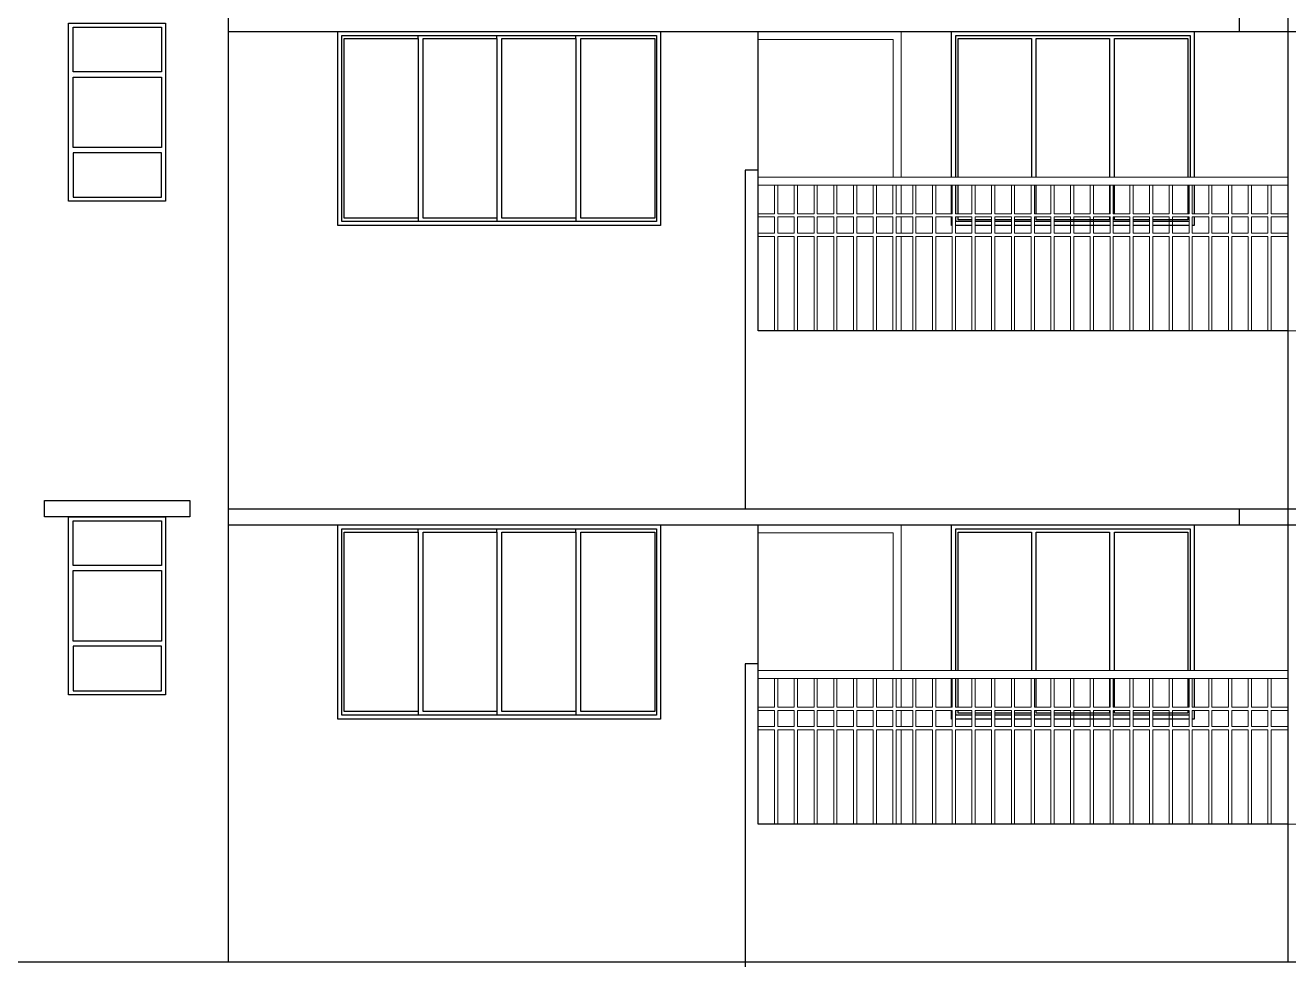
# Model space of a CAD drawing. Header units: metres. Extents: x -1441 to -394, y -133 to 518.
# Drawn here: x -1076.65 to -1068.84, y 33.91 to 39.73 of the extents above; entities that cross this region are included whole.
import ezdxf

# ---------------------------------------------------------------- set-up
doc = ezdxf.new("R2010")
doc.units = ezdxf.units.M
doc.header["$LTSCALE"] = 25.4
doc.layers.get('0').update_dxf_attribs({"linetype": 'CONTINUOUS'})
doc.layers.add('Railing', color=7, linetype='CONTINUOUS')

msp = doc.modelspace()

# ---------------------------------------------------------------- linework, layer by layer
at = {"color": 7, "lineweight": 25}
for p in [(-1075.3926, 47.8394), (-1075.3926, 44.7894), (-1075.3926, 41.7394)]:
    msp.add_line(p, (-1075.3926, 33.9394), dxfattribs=at)
at = {"color": 7}
for p, q in [((-1068.8418, 42.7394), (-1068.8418, 33.9394)), ((-1075.3926, 39.6894), (-1062.903, 39.6894)), ((-1072.116, 38.8316), (-1072.116, 39.6894)), ((-1068.8418, 39.6894), (-1068.8418, 33.9394)), ((-1068.8418, 39.6894), (-1068.8418, 36.7394)), ((-1075.3926, 36.7394), (-1062.903, 36.7394)), ((-1075.3926, 36.6394), (-1062.903, 36.6394)), ((-1072.116, 35.7816), (-1072.116, 36.6394)), ((-1068.8418, 36.6394), (-1068.8418, 33.9394)), ((-1091.9112, 33.9394), (-1061.5858, 33.9394))]:
    msp.add_line(p, q, dxfattribs=at)
at = {"color": 7, "linetype": 'Continuous'}
for p, q in [((-1069.1418, 39.7894), (-1069.1418, 39.6894)), ((-1069.1418, 36.7394), (-1069.1418, 36.6394))]:
    msp.add_line(p, q, dxfattribs=at)
at = {"color": 38, "linetype": 'Continuous'}
for p, q in [((-1074.2173, 39.645), (-1074.2173, 39.6644)), ((-1073.7302, 39.645), (-1073.7302, 39.6644)), ((-1073.2426, 39.645), (-1073.2426, 39.6644)), ((-1074.2173, 38.5356), (-1074.2173, 38.5144)), ((-1073.7302, 38.5356), (-1073.7302, 38.5144)), ((-1073.2426, 38.5356), (-1073.2426, 38.5144)), ((-1074.2173, 36.595), (-1074.2173, 36.6144)), ((-1073.7302, 36.595), (-1073.7302, 36.6144)), ((-1073.2426, 36.595), (-1073.2426, 36.6144)), ((-1074.2173, 35.4856), (-1074.2173, 35.4644)), ((-1073.7302, 35.4856), (-1073.7302, 35.4644)), ((-1073.2426, 35.4856), (-1073.2426, 35.4644))]:
    msp.add_line(p, q, dxfattribs=at)
at = {"color": 8, "lineweight": 13}
for p, q in [((-1072.116, 38.7894), (-1068.8418, 38.7894)), ((-1068.8418, 38.7894), (-1068.8418, 38.7394)), ((-1072.116, 38.7394), (-1068.8418, 38.7394)), ((-1068.8418, 37.8394), (-1066.251, 37.8394)), ((-1072.116, 35.7394), (-1068.8418, 35.7394)), ((-1068.8418, 35.7394), (-1068.8418, 35.6894)), ((-1072.116, 35.6894), (-1068.8418, 35.6894)), ((-1068.8418, 34.7894), (-1066.251, 34.7894))]:
    msp.add_line(p, q, dxfattribs=at)
at = {"color": 8, "linetype": 'Continuous', "lineweight": 13}
for p, q in [((-1071.2309, 38.7394), (-1071.2309, 38.5623)), ((-1071.2309, 38.5423), (-1071.2309, 38.4426)), ((-1071.2309, 38.4226), (-1071.2309, 37.8394)), ((-1071.2309, 35.6894), (-1071.2309, 35.5123)), ((-1071.2309, 35.4923), (-1071.2309, 35.3926)), ((-1071.2309, 35.3726), (-1071.2309, 34.7894))]:
    msp.add_line(p, q, dxfattribs=at)
at = {"color": 38, "linetype": 'Continuous'}
for points in [[(-1076.3784, 39.7394), (-1075.7784, 39.7394), (-1075.7784, 38.6394), (-1076.3784, 38.6394)], [(-1074.714, 39.6894), (-1072.7184, 39.6894), (-1072.7184, 38.4894), (-1074.714, 38.4894)], [(-1074.689, 39.6644), (-1072.7434, 39.6644), (-1072.7434, 38.5144), (-1074.689, 38.5144)], [(-1076.3784, 36.6894), (-1075.7784, 36.6894), (-1075.7784, 35.5894), (-1076.3784, 35.5894)], [(-1074.714, 36.6394), (-1072.7184, 36.6394), (-1072.7184, 35.4394), (-1074.714, 35.4394)], [(-1074.689, 36.6144), (-1072.7434, 36.6144), (-1072.7434, 35.4644), (-1074.689, 35.4644)]]:
    msp.add_lwpolyline(points, close=True, dxfattribs=at)
at = {"color": 144, "linetype": 'Continuous'}
for points in [[(-1076.3505, 39.715), (-1075.8033, 39.715), (-1075.8033, 39.4394), (-1076.3505, 39.4394)], [(-1074.6739, 39.645), (-1074.2173, 39.645), (-1074.2173, 38.5356), (-1074.6739, 38.5356)], [(-1074.1868, 39.645), (-1073.7302, 39.645), (-1073.7302, 38.5356), (-1074.1868, 38.5356)], [(-1073.6992, 39.645), (-1073.2426, 39.645), (-1073.2426, 38.5356), (-1073.6992, 38.5356)], [(-1073.2117, 39.645), (-1072.755, 39.645), (-1072.755, 38.5356), (-1073.2117, 38.5356)], [(-1076.3505, 39.4069), (-1075.8033, 39.4069), (-1075.8033, 38.9709), (-1076.3505, 38.9709)], [(-1076.3505, 38.6639), (-1075.8033, 38.6639), (-1075.8033, 38.9394), (-1076.3505, 38.9394)], [(-1076.3505, 36.665), (-1075.8033, 36.665), (-1075.8033, 36.3894), (-1076.3505, 36.3894)], [(-1074.6739, 36.595), (-1074.2173, 36.595), (-1074.2173, 35.4856), (-1074.6739, 35.4856)], [(-1074.1868, 36.595), (-1073.7302, 36.595), (-1073.7302, 35.4856), (-1074.1868, 35.4856)], [(-1073.6992, 36.595), (-1073.2426, 36.595), (-1073.2426, 35.4856), (-1073.6992, 35.4856)], [(-1073.2117, 36.595), (-1072.755, 36.595), (-1072.755, 35.4856), (-1073.2117, 35.4856)], [(-1076.3505, 36.3569), (-1075.8033, 36.3569), (-1075.8033, 35.9209), (-1076.3505, 35.9209)], [(-1076.3505, 35.6139), (-1075.8033, 35.6139), (-1075.8033, 35.8894), (-1076.3505, 35.8894)]]:
    msp.add_lwpolyline(points, close=True, dxfattribs=at)
at = {"color": 8, "linetype": 'Continuous', "lineweight": 13}
for points in [[(-1072.116, 39.6894), (-1071.2309, 39.6894), (-1071.2309, 38.7894)], [(-1072.116, 39.6394), (-1071.2809, 39.6394), (-1071.2809, 38.7894)], [(-1072.116, 36.6394), (-1071.2309, 36.6394), (-1071.2309, 35.7394)], [(-1072.116, 36.5894), (-1071.2809, 36.5894), (-1071.2809, 35.7394)]]:
    msp.add_lwpolyline(points, dxfattribs=at)
at = {"color": 38, "linetype": 'Continuous'}
for points in [[(-1070.9191, 38.7894), (-1070.9191, 39.6894), (-1069.4191, 39.6894), (-1069.4191, 38.7894)], [(-1070.8941, 38.7894), (-1070.8941, 39.6644), (-1069.4441, 39.6644), (-1069.4441, 38.7894)], [(-1070.9191, 38.5623), (-1070.9191, 38.7394)], [(-1070.8941, 38.5623), (-1070.8941, 38.7394)], [(-1069.4191, 38.7394), (-1069.4191, 38.5623)], [(-1070.9159, 38.4894), (-1070.9191, 38.4894), (-1070.9191, 38.5423)], [(-1070.7939, 38.5144), (-1070.8941, 38.5144), (-1070.8941, 38.5423)], [(-1070.6719, 38.5144), (-1070.7739, 38.5144)], [(-1070.5499, 38.5144), (-1070.6519, 38.5144)], [(-1070.4279, 38.5144), (-1070.5299, 38.5144)], [(-1070.3059, 38.5144), (-1070.4079, 38.5144)], [(-1069.9399, 38.5144), (-1070.2859, 38.5144)], [(-1069.8179, 38.5144), (-1069.9199, 38.5144)], [(-1069.6959, 38.5144), (-1069.7979, 38.5144)], [(-1069.4518, 38.5144), (-1069.6759, 38.5144)], [(-1069.4191, 38.5423), (-1069.4191, 38.4894), (-1069.4318, 38.4894)], [(-1070.7939, 38.4894), (-1070.8959, 38.4894)], [(-1070.6719, 38.4894), (-1070.7739, 38.4894)], [(-1070.5499, 38.4894), (-1070.6519, 38.4894)], [(-1070.4279, 38.4894), (-1070.5299, 38.4894)], [(-1070.3059, 38.4894), (-1070.4079, 38.4894)], [(-1069.9399, 38.4894), (-1070.2859, 38.4894)], [(-1069.8179, 38.4894), (-1069.9199, 38.4894)], [(-1069.6959, 38.4894), (-1069.7979, 38.4894)], [(-1069.4518, 38.4894), (-1069.6759, 38.4894)], [(-1070.9191, 35.7394), (-1070.9191, 36.6394), (-1069.4191, 36.6394), (-1069.4191, 35.7394)], [(-1070.8941, 35.7394), (-1070.8941, 36.6144), (-1069.4441, 36.6144), (-1069.4441, 35.7394)], [(-1070.9191, 35.5123), (-1070.9191, 35.6894)], [(-1070.8941, 35.5123), (-1070.8941, 35.6894)], [(-1069.4191, 35.6894), (-1069.4191, 35.5123)], [(-1070.9159, 35.4394), (-1070.9191, 35.4394), (-1070.9191, 35.4923)], [(-1070.7939, 35.4644), (-1070.8941, 35.4644), (-1070.8941, 35.4923)], [(-1070.6719, 35.4644), (-1070.7739, 35.4644)], [(-1070.5499, 35.4644), (-1070.6519, 35.4644)], [(-1070.4279, 35.4644), (-1070.5299, 35.4644)], [(-1070.3059, 35.4644), (-1070.4079, 35.4644)], [(-1069.9399, 35.4644), (-1070.2859, 35.4644)], [(-1069.8179, 35.4644), (-1069.9199, 35.4644)], [(-1069.6959, 35.4644), (-1069.7979, 35.4644)], [(-1069.4518, 35.4644), (-1069.6759, 35.4644)], [(-1069.4191, 35.4923), (-1069.4191, 35.4394), (-1069.4318, 35.4394)], [(-1070.7939, 35.4394), (-1070.8959, 35.4394)], [(-1070.6719, 35.4394), (-1070.7739, 35.4394)], [(-1070.5499, 35.4394), (-1070.6519, 35.4394)], [(-1070.4279, 35.4394), (-1070.5299, 35.4394)], [(-1070.3059, 35.4394), (-1070.4079, 35.4394)], [(-1069.9399, 35.4394), (-1070.2859, 35.4394)], [(-1069.8179, 35.4394), (-1069.9199, 35.4394)], [(-1069.6959, 35.4394), (-1069.7979, 35.4394)], [(-1069.4518, 35.4394), (-1069.6759, 35.4394)]]:
    msp.add_lwpolyline(points, dxfattribs=at)
at = {"color": 144, "linetype": 'Continuous'}
for points in [[(-1070.879, 38.7894), (-1070.879, 39.645), (-1070.426, 39.645), (-1070.426, 38.7894)], [(-1070.3958, 38.7894), (-1070.3958, 39.645), (-1069.9427, 39.645), (-1069.9427, 38.7894)], [(-1069.912, 38.7894), (-1069.912, 39.645), (-1069.459, 39.645), (-1069.459, 38.7894)], [(-1070.879, 38.5623), (-1070.879, 38.7394)], [(-1070.3958, 38.5623), (-1070.3958, 38.7394)], [(-1069.9427, 38.7394), (-1069.9427, 38.5623)], [(-1069.912, 38.5623), (-1069.912, 38.7394)], [(-1069.459, 38.7394), (-1069.459, 38.5623)], [(-1070.7939, 38.5249), (-1070.879, 38.5249), (-1070.879, 38.5423)], [(-1070.6719, 38.5249), (-1070.7739, 38.5249)], [(-1070.5499, 38.5249), (-1070.6519, 38.5249)], [(-1070.4279, 38.5249), (-1070.5299, 38.5249)], [(-1070.3059, 38.5249), (-1070.3958, 38.5249), (-1070.3958, 38.5423)], [(-1069.9427, 38.5423), (-1069.9427, 38.5249), (-1070.2859, 38.5249)], [(-1069.8179, 38.5249), (-1069.912, 38.5249), (-1069.912, 38.5423)], [(-1069.6959, 38.5249), (-1069.7979, 38.5249)], [(-1069.459, 38.5423), (-1069.459, 38.5249), (-1069.6759, 38.5249)], [(-1070.879, 35.7394), (-1070.879, 36.595), (-1070.426, 36.595), (-1070.426, 35.7394)], [(-1070.3958, 35.7394), (-1070.3958, 36.595), (-1069.9427, 36.595), (-1069.9427, 35.7394)], [(-1069.912, 35.7394), (-1069.912, 36.595), (-1069.459, 36.595), (-1069.459, 35.7394)], [(-1070.879, 35.5123), (-1070.879, 35.6894)], [(-1070.3958, 35.5123), (-1070.3958, 35.6894)], [(-1069.9427, 35.6894), (-1069.9427, 35.5123)], [(-1069.912, 35.5123), (-1069.912, 35.6894)], [(-1069.459, 35.6894), (-1069.459, 35.5123)], [(-1070.7939, 35.4749), (-1070.879, 35.4749), (-1070.879, 35.4923)], [(-1070.6719, 35.4749), (-1070.7739, 35.4749)], [(-1070.5499, 35.4749), (-1070.6519, 35.4749)], [(-1070.4279, 35.4749), (-1070.5299, 35.4749)], [(-1070.3059, 35.4749), (-1070.3958, 35.4749), (-1070.3958, 35.4923)], [(-1069.9427, 35.4923), (-1069.9427, 35.4749), (-1070.2859, 35.4749)], [(-1069.8179, 35.4749), (-1069.912, 35.4749), (-1069.912, 35.4923)], [(-1069.6959, 35.4749), (-1069.7979, 35.4749)], [(-1069.459, 35.4923), (-1069.459, 35.4749), (-1069.6759, 35.4749)]]:
    msp.add_lwpolyline(points, dxfattribs=at)
at = {"color": 7}
for points in [[(-1068.8418, 37.8394), (-1072.116, 37.8394), (-1072.116, 38.8316), (-1072.196, 38.8316), (-1072.196, 36.7394)], [(-1068.8418, 34.7894), (-1072.116, 34.7894), (-1072.116, 35.7816), (-1072.196, 35.7816), (-1072.196, 33.9088)]]:
    msp.add_lwpolyline(points, dxfattribs=at)
at = {"color": 7, "lineweight": 25}
msp.add_lwpolyline([(-1076.5284, 36.7894), (-1075.6284, 36.7894), (-1075.6284, 36.6894), (-1076.5284, 36.6894)], close=True, dxfattribs=at)
at = {"layer": 'Railing', "color": 8, "lineweight": 15}
for p, q in [((-1072.014, 38.5623), (-1072.014, 38.7394)), ((-1071.994, 38.5623), (-1071.994, 38.7394)), ((-1071.892, 38.5623), (-1071.892, 38.7394)), ((-1071.872, 38.5623), (-1071.872, 38.7394)), ((-1071.77, 38.5623), (-1071.77, 38.7394)), ((-1071.75, 38.5623), (-1071.75, 38.7394)), ((-1071.648, 38.5623), (-1071.648, 38.7394)), ((-1071.628, 38.5623), (-1071.628, 38.7394)), ((-1071.526, 38.5623), (-1071.526, 38.7394)), ((-1071.506, 38.5623), (-1071.506, 38.7394)), ((-1071.404, 38.5623), (-1071.404, 38.7394)), ((-1071.384, 38.5623), (-1071.384, 38.7394)), ((-1071.282, 38.5623), (-1071.282, 38.7394)), ((-1071.262, 38.5623), (-1071.262, 38.7394)), ((-1071.1599, 38.5623), (-1071.1599, 38.7394)), ((-1071.1399, 38.5623), (-1071.1399, 38.7394)), ((-1071.0379, 38.5623), (-1071.0379, 38.7394)), ((-1071.0179, 38.5623), (-1071.0179, 38.7394)), ((-1070.9159, 38.5623), (-1070.9159, 38.7394)), ((-1070.8959, 38.5623), (-1070.8959, 38.7394)), ((-1070.7939, 38.5623), (-1070.7939, 38.7394)), ((-1070.7739, 38.5623), (-1070.7739, 38.7394)), ((-1070.6719, 38.5623), (-1070.6719, 38.7394)), ((-1070.6519, 38.5623), (-1070.6519, 38.7394)), ((-1070.5499, 38.5623), (-1070.5499, 38.7394)), ((-1070.5299, 38.5623), (-1070.5299, 38.7394)), ((-1070.4279, 38.5623), (-1070.4279, 38.7394)), ((-1070.4079, 38.5623), (-1070.4079, 38.7394)), ((-1070.3059, 38.5623), (-1070.3059, 38.7394)), ((-1070.2859, 38.5623), (-1070.2859, 38.7394)), ((-1070.1839, 38.5623), (-1070.1839, 38.7394)), ((-1070.1639, 38.5623), (-1070.1639, 38.7394)), ((-1070.0619, 38.5623), (-1070.0619, 38.7394)), ((-1070.0419, 38.5623), (-1070.0419, 38.7394)), ((-1069.9399, 38.5623), (-1069.9399, 38.7394)), ((-1069.9199, 38.5623), (-1069.9199, 38.7394)), ((-1069.8179, 38.5623), (-1069.8179, 38.7394)), ((-1069.7979, 38.5623), (-1069.7979, 38.7394)), ((-1069.6959, 38.5623), (-1069.6959, 38.7394)), ((-1069.6759, 38.5623), (-1069.6759, 38.7394)), ((-1069.5738, 38.5623), (-1069.5738, 38.7394)), ((-1069.5538, 38.5623), (-1069.5538, 38.7394)), ((-1069.4518, 38.5623), (-1069.4518, 38.7394)), ((-1069.4318, 38.5623), (-1069.4318, 38.7394)), ((-1069.3298, 38.5623), (-1069.3298, 38.7394)), ((-1069.3098, 38.5623), (-1069.3098, 38.7394)), ((-1069.2078, 38.5623), (-1069.2078, 38.7394)), ((-1069.1878, 38.5623), (-1069.1878, 38.7394)), ((-1069.0858, 38.5623), (-1069.0858, 38.7394)), ((-1069.0658, 38.5623), (-1069.0658, 38.7394)), ((-1068.9638, 38.5623), (-1068.9638, 38.7394)), ((-1068.9438, 38.5623), (-1068.9438, 38.7394)), ((-1072.014, 38.5623), (-1072.116, 38.5623)), ((-1072.014, 38.5423), (-1072.116, 38.5423)), ((-1072.014, 38.4426), (-1072.014, 38.5423)), ((-1071.892, 38.5623), (-1071.994, 38.5623)), ((-1071.994, 38.4426), (-1071.994, 38.5423)), ((-1071.892, 38.5423), (-1071.994, 38.5423)), ((-1071.892, 38.4426), (-1071.892, 38.5423)), ((-1071.77, 38.5623), (-1071.872, 38.5623)), ((-1071.872, 38.4426), (-1071.872, 38.5423)), ((-1071.77, 38.5423), (-1071.872, 38.5423)), ((-1071.77, 38.4426), (-1071.77, 38.5423)), ((-1071.648, 38.5623), (-1071.75, 38.5623)), ((-1071.75, 38.4426), (-1071.75, 38.5423)), ((-1071.648, 38.5423), (-1071.75, 38.5423)), ((-1071.648, 38.4426), (-1071.648, 38.5423)), ((-1071.526, 38.5623), (-1071.628, 38.5623)), ((-1071.628, 38.4426), (-1071.628, 38.5423)), ((-1071.526, 38.5423), (-1071.628, 38.5423)), ((-1071.526, 38.4426), (-1071.526, 38.5423)), ((-1071.404, 38.5623), (-1071.506, 38.5623)), ((-1071.506, 38.4426), (-1071.506, 38.5423)), ((-1071.404, 38.5423), (-1071.506, 38.5423)), ((-1071.404, 38.4426), (-1071.404, 38.5423)), ((-1071.282, 38.5623), (-1071.384, 38.5623)), ((-1071.384, 38.4426), (-1071.384, 38.5423)), ((-1071.282, 38.5423), (-1071.384, 38.5423)), ((-1071.282, 38.4426), (-1071.282, 38.5423)), ((-1071.1599, 38.5623), (-1071.262, 38.5623)), ((-1071.262, 38.4426), (-1071.262, 38.5423)), ((-1071.1599, 38.5423), (-1071.262, 38.5423)), ((-1071.1599, 38.4426), (-1071.1599, 38.5423)), ((-1071.0379, 38.5623), (-1071.1399, 38.5623)), ((-1071.1399, 38.4426), (-1071.1399, 38.5423)), ((-1071.0379, 38.5423), (-1071.1399, 38.5423)), ((-1071.0379, 38.4426), (-1071.0379, 38.5423)), ((-1070.9159, 38.5623), (-1071.0179, 38.5623)), ((-1071.0179, 38.4426), (-1071.0179, 38.5423)), ((-1070.9159, 38.5423), (-1071.0179, 38.5423)), ((-1070.9159, 38.4426), (-1070.9159, 38.5423)), ((-1070.7939, 38.5623), (-1070.8959, 38.5623)), ((-1070.8959, 38.4426), (-1070.8959, 38.5423)), ((-1070.7939, 38.5423), (-1070.8959, 38.5423)), ((-1070.7939, 38.4426), (-1070.7939, 38.5423)), ((-1070.6719, 38.5623), (-1070.7739, 38.5623)), ((-1070.7739, 38.4426), (-1070.7739, 38.5423)), ((-1070.6719, 38.5423), (-1070.7739, 38.5423)), ((-1070.6719, 38.4426), (-1070.6719, 38.5423)), ((-1070.5499, 38.5623), (-1070.6519, 38.5623)), ((-1070.6519, 38.4426), (-1070.6519, 38.5423)), ((-1070.5499, 38.5423), (-1070.6519, 38.5423)), ((-1070.5499, 38.4426), (-1070.5499, 38.5423)), ((-1070.4279, 38.5623), (-1070.5299, 38.5623)), ((-1070.5299, 38.4426), (-1070.5299, 38.5423)), ((-1070.4279, 38.5423), (-1070.5299, 38.5423)), ((-1070.4279, 38.4426), (-1070.4279, 38.5423)), ((-1070.3059, 38.5623), (-1070.4079, 38.5623)), ((-1070.4079, 38.4426), (-1070.4079, 38.5423)), ((-1070.3059, 38.5423), (-1070.4079, 38.5423)), ((-1070.3059, 38.4426), (-1070.3059, 38.5423)), ((-1070.1839, 38.5623), (-1070.2859, 38.5623)), ((-1070.2859, 38.4426), (-1070.2859, 38.5423)), ((-1070.1839, 38.5423), (-1070.2859, 38.5423)), ((-1070.1839, 38.4426), (-1070.1839, 38.5423)), ((-1070.0619, 38.5623), (-1070.1639, 38.5623)), ((-1070.1639, 38.4426), (-1070.1639, 38.5423)), ((-1070.0619, 38.5423), (-1070.1639, 38.5423)), ((-1070.0619, 38.4426), (-1070.0619, 38.5423)), ((-1069.9399, 38.5623), (-1070.0419, 38.5623)), ((-1070.0419, 38.4426), (-1070.0419, 38.5423)), ((-1069.9399, 38.5423), (-1070.0419, 38.5423)), ((-1069.9399, 38.4426), (-1069.9399, 38.5423)), ((-1069.8179, 38.5623), (-1069.9199, 38.5623)), ((-1069.9199, 38.4426), (-1069.9199, 38.5423)), ((-1069.8179, 38.5423), (-1069.9199, 38.5423)), ((-1069.8179, 38.4426), (-1069.8179, 38.5423)), ((-1069.6959, 38.5623), (-1069.7979, 38.5623)), ((-1069.7979, 38.4426), (-1069.7979, 38.5423)), ((-1069.6959, 38.5423), (-1069.7979, 38.5423)), ((-1069.6959, 38.4426), (-1069.6959, 38.5423)), ((-1069.5738, 38.5623), (-1069.6759, 38.5623)), ((-1069.6759, 38.4426), (-1069.6759, 38.5423)), ((-1069.5738, 38.5423), (-1069.6759, 38.5423)), ((-1069.5738, 38.4426), (-1069.5738, 38.5423)), ((-1069.4518, 38.5623), (-1069.5538, 38.5623)), ((-1069.5538, 38.4426), (-1069.5538, 38.5423)), ((-1069.4518, 38.5423), (-1069.5538, 38.5423)), ((-1069.4518, 38.4426), (-1069.4518, 38.5423)), ((-1069.3298, 38.5623), (-1069.4318, 38.5623)), ((-1069.4318, 38.4426), (-1069.4318, 38.5423)), ((-1069.3298, 38.5423), (-1069.4318, 38.5423)), ((-1069.3298, 38.4426), (-1069.3298, 38.5423)), ((-1069.2078, 38.5623), (-1069.3098, 38.5623)), ((-1069.3098, 38.4426), (-1069.3098, 38.5423)), ((-1069.2078, 38.5423), (-1069.3098, 38.5423)), ((-1069.2078, 38.4426), (-1069.2078, 38.5423)), ((-1069.0858, 38.5623), (-1069.1878, 38.5623)), ((-1069.1878, 38.4426), (-1069.1878, 38.5423)), ((-1069.0858, 38.5423), (-1069.1878, 38.5423)), ((-1069.0858, 38.4426), (-1069.0858, 38.5423)), ((-1068.9638, 38.5623), (-1069.0658, 38.5623)), ((-1069.0658, 38.4426), (-1069.0658, 38.5423)), ((-1068.9638, 38.5423), (-1069.0658, 38.5423)), ((-1068.9638, 38.4426), (-1068.9638, 38.5423)), ((-1068.8418, 38.5623), (-1068.9438, 38.5623)), ((-1068.9438, 38.4426), (-1068.9438, 38.5423)), ((-1068.8418, 38.5423), (-1068.9438, 38.5423)), ((-1072.014, 38.4426), (-1072.116, 38.4426)), ((-1071.892, 38.4426), (-1071.994, 38.4426)), ((-1071.77, 38.4426), (-1071.872, 38.4426)), ((-1071.648, 38.4426), (-1071.75, 38.4426)), ((-1071.526, 38.4426), (-1071.628, 38.4426)), ((-1071.404, 38.4426), (-1071.506, 38.4426)), ((-1071.282, 38.4426), (-1071.384, 38.4426)), ((-1071.1599, 38.4426), (-1071.262, 38.4426)), ((-1071.0379, 38.4426), (-1071.1399, 38.4426)), ((-1070.9159, 38.4426), (-1071.0179, 38.4426)), ((-1070.7939, 38.4426), (-1070.8959, 38.4426)), ((-1070.6719, 38.4426), (-1070.7739, 38.4426)), ((-1070.5499, 38.4426), (-1070.6519, 38.4426)), ((-1070.4279, 38.4426), (-1070.5299, 38.4426)), ((-1070.3059, 38.4426), (-1070.4079, 38.4426)), ((-1070.1839, 38.4426), (-1070.2859, 38.4426)), ((-1070.0619, 38.4426), (-1070.1639, 38.4426)), ((-1069.9399, 38.4426), (-1070.0419, 38.4426)), ((-1069.8179, 38.4426), (-1069.9199, 38.4426)), ((-1069.6959, 38.4426), (-1069.7979, 38.4426)), ((-1069.5738, 38.4426), (-1069.6759, 38.4426)), ((-1069.4518, 38.4426), (-1069.5538, 38.4426)), ((-1069.3298, 38.4426), (-1069.4318, 38.4426)), ((-1069.2078, 38.4426), (-1069.3098, 38.4426)), ((-1069.0858, 38.4426), (-1069.1878, 38.4426)), ((-1068.9638, 38.4426), (-1069.0658, 38.4426)), ((-1068.8418, 38.4426), (-1068.9438, 38.4426)), ((-1072.014, 38.4226), (-1072.116, 38.4226)), ((-1072.014, 37.8394), (-1072.014, 38.4226)), ((-1071.994, 37.8394), (-1071.994, 38.4226)), ((-1071.892, 38.4226), (-1071.994, 38.4226)), ((-1071.892, 37.8394), (-1071.892, 38.4226)), ((-1071.872, 37.8394), (-1071.872, 38.4226)), ((-1071.77, 38.4226), (-1071.872, 38.4226)), ((-1071.77, 37.8394), (-1071.77, 38.4226)), ((-1071.75, 37.8394), (-1071.75, 38.4226)), ((-1071.648, 38.4226), (-1071.75, 38.4226)), ((-1071.648, 37.8394), (-1071.648, 38.4226)), ((-1071.628, 37.8394), (-1071.628, 38.4226)), ((-1071.526, 38.4226), (-1071.628, 38.4226)), ((-1071.526, 37.8394), (-1071.526, 38.4226)), ((-1071.506, 37.8394), (-1071.506, 38.4226)), ((-1071.404, 38.4226), (-1071.506, 38.4226)), ((-1071.404, 37.8394), (-1071.404, 38.4226)), ((-1071.384, 37.8394), (-1071.384, 38.4226)), ((-1071.282, 38.4226), (-1071.384, 38.4226)), ((-1071.282, 37.8394), (-1071.282, 38.4226)), ((-1071.262, 37.8394), (-1071.262, 38.4226)), ((-1071.1599, 38.4226), (-1071.262, 38.4226)), ((-1071.1599, 37.8394), (-1071.1599, 38.4226)), ((-1071.1399, 37.8394), (-1071.1399, 38.4226)), ((-1071.0379, 38.4226), (-1071.1399, 38.4226)), ((-1071.0379, 37.8394), (-1071.0379, 38.4226)), ((-1071.0179, 37.8394), (-1071.0179, 38.4226)), ((-1070.9159, 38.4226), (-1071.0179, 38.4226)), ((-1070.9159, 37.8394), (-1070.9159, 38.4226)), ((-1070.8959, 37.8394), (-1070.8959, 38.4226)), ((-1070.7939, 38.4226), (-1070.8959, 38.4226)), ((-1070.7939, 37.8394), (-1070.7939, 38.4226)), ((-1070.7739, 37.8394), (-1070.7739, 38.4226)), ((-1070.6719, 38.4226), (-1070.7739, 38.4226)), ((-1070.6719, 37.8394), (-1070.6719, 38.4226)), ((-1070.6519, 37.8394), (-1070.6519, 38.4226)), ((-1070.5499, 38.4226), (-1070.6519, 38.4226)), ((-1070.5499, 37.8394), (-1070.5499, 38.4226)), ((-1070.5299, 37.8394), (-1070.5299, 38.4226)), ((-1070.4279, 38.4226), (-1070.5299, 38.4226)), ((-1070.4279, 37.8394), (-1070.4279, 38.4226)), ((-1070.4079, 37.8394), (-1070.4079, 38.4226)), ((-1070.3059, 38.4226), (-1070.4079, 38.4226)), ((-1070.3059, 37.8394), (-1070.3059, 38.4226)), ((-1070.2859, 37.8394), (-1070.2859, 38.4226)), ((-1070.1839, 38.4226), (-1070.2859, 38.4226)), ((-1070.1839, 37.8394), (-1070.1839, 38.4226)), ((-1070.1639, 37.8394), (-1070.1639, 38.4226)), ((-1070.0619, 38.4226), (-1070.1639, 38.4226)), ((-1070.0619, 37.8394), (-1070.0619, 38.4226)), ((-1070.0419, 37.8394), (-1070.0419, 38.4226)), ((-1069.9399, 38.4226), (-1070.0419, 38.4226)), ((-1069.9399, 37.8394), (-1069.9399, 38.4226)), ((-1069.9199, 37.8394), (-1069.9199, 38.4226)), ((-1069.8179, 38.4226), (-1069.9199, 38.4226)), ((-1069.8179, 37.8394), (-1069.8179, 38.4226)), ((-1069.7979, 37.8394), (-1069.7979, 38.4226)), ((-1069.6959, 38.4226), (-1069.7979, 38.4226)), ((-1069.6959, 37.8394), (-1069.6959, 38.4226)), ((-1069.6759, 37.8394), (-1069.6759, 38.4226)), ((-1069.5738, 38.4226), (-1069.6759, 38.4226)), ((-1069.5738, 37.8394), (-1069.5738, 38.4226)), ((-1069.5538, 37.8394), (-1069.5538, 38.4226)), ((-1069.4518, 38.4226), (-1069.5538, 38.4226)), ((-1069.4518, 37.8394), (-1069.4518, 38.4226)), ((-1069.4318, 37.8394), (-1069.4318, 38.4226)), ((-1069.3298, 38.4226), (-1069.4318, 38.4226)), ((-1069.3298, 37.8394), (-1069.3298, 38.4226)), ((-1069.3098, 37.8394), (-1069.3098, 38.4226)), ((-1069.2078, 38.4226), (-1069.3098, 38.4226)), ((-1069.2078, 37.8394), (-1069.2078, 38.4226)), ((-1069.1878, 37.8394), (-1069.1878, 38.4226)), ((-1069.0858, 38.4226), (-1069.1878, 38.4226)), ((-1069.0858, 37.8394), (-1069.0858, 38.4226)), ((-1069.0658, 37.8394), (-1069.0658, 38.4226)), ((-1068.9638, 38.4226), (-1069.0658, 38.4226)), ((-1068.9638, 37.8394), (-1068.9638, 38.4226)), ((-1068.9438, 37.8394), (-1068.9438, 38.4226)), ((-1068.8418, 38.4226), (-1068.9438, 38.4226)), ((-1072.014, 35.5123), (-1072.014, 35.6894)), ((-1071.994, 35.5123), (-1071.994, 35.6894)), ((-1071.892, 35.5123), (-1071.892, 35.6894)), ((-1071.872, 35.5123), (-1071.872, 35.6894)), ((-1071.77, 35.5123), (-1071.77, 35.6894)), ((-1071.75, 35.5123), (-1071.75, 35.6894)), ((-1071.648, 35.5123), (-1071.648, 35.6894)), ((-1071.628, 35.5123), (-1071.628, 35.6894)), ((-1071.526, 35.5123), (-1071.526, 35.6894)), ((-1071.506, 35.5123), (-1071.506, 35.6894)), ((-1071.404, 35.5123), (-1071.404, 35.6894)), ((-1071.384, 35.5123), (-1071.384, 35.6894)), ((-1071.282, 35.5123), (-1071.282, 35.6894)), ((-1071.262, 35.5123), (-1071.262, 35.6894)), ((-1071.1599, 35.5123), (-1071.1599, 35.6894)), ((-1071.1399, 35.5123), (-1071.1399, 35.6894)), ((-1071.0379, 35.5123), (-1071.0379, 35.6894)), ((-1071.0179, 35.5123), (-1071.0179, 35.6894)), ((-1070.9159, 35.5123), (-1070.9159, 35.6894)), ((-1070.8959, 35.5123), (-1070.8959, 35.6894)), ((-1070.7939, 35.5123), (-1070.7939, 35.6894)), ((-1070.7739, 35.5123), (-1070.7739, 35.6894)), ((-1070.6719, 35.5123), (-1070.6719, 35.6894)), ((-1070.6519, 35.5123), (-1070.6519, 35.6894)), ((-1070.5499, 35.5123), (-1070.5499, 35.6894)), ((-1070.5299, 35.5123), (-1070.5299, 35.6894)), ((-1070.4279, 35.5123), (-1070.4279, 35.6894)), ((-1070.4079, 35.5123), (-1070.4079, 35.6894)), ((-1070.3059, 35.5123), (-1070.3059, 35.6894)), ((-1070.2859, 35.5123), (-1070.2859, 35.6894)), ((-1070.1839, 35.5123), (-1070.1839, 35.6894)), ((-1070.1639, 35.5123), (-1070.1639, 35.6894)), ((-1070.0619, 35.5123), (-1070.0619, 35.6894)), ((-1070.0419, 35.5123), (-1070.0419, 35.6894)), ((-1069.9399, 35.5123), (-1069.9399, 35.6894)), ((-1069.9199, 35.5123), (-1069.9199, 35.6894)), ((-1069.8179, 35.5123), (-1069.8179, 35.6894)), ((-1069.7979, 35.5123), (-1069.7979, 35.6894)), ((-1069.6959, 35.5123), (-1069.6959, 35.6894)), ((-1069.6759, 35.5123), (-1069.6759, 35.6894)), ((-1069.5738, 35.5123), (-1069.5738, 35.6894)), ((-1069.5538, 35.5123), (-1069.5538, 35.6894)), ((-1069.4518, 35.5123), (-1069.4518, 35.6894)), ((-1069.4318, 35.5123), (-1069.4318, 35.6894)), ((-1069.3298, 35.5123), (-1069.3298, 35.6894)), ((-1069.3098, 35.5123), (-1069.3098, 35.6894)), ((-1069.2078, 35.5123), (-1069.2078, 35.6894)), ((-1069.1878, 35.5123), (-1069.1878, 35.6894)), ((-1069.0858, 35.5123), (-1069.0858, 35.6894)), ((-1069.0658, 35.5123), (-1069.0658, 35.6894)), ((-1068.9638, 35.5123), (-1068.9638, 35.6894)), ((-1068.9438, 35.5123), (-1068.9438, 35.6894)), ((-1072.014, 35.5123), (-1072.116, 35.5123)), ((-1072.014, 35.4923), (-1072.116, 35.4923)), ((-1072.014, 35.3926), (-1072.014, 35.4923)), ((-1071.892, 35.5123), (-1071.994, 35.5123)), ((-1071.994, 35.3926), (-1071.994, 35.4923)), ((-1071.892, 35.4923), (-1071.994, 35.4923)), ((-1071.892, 35.3926), (-1071.892, 35.4923)), ((-1071.77, 35.5123), (-1071.872, 35.5123)), ((-1071.872, 35.3926), (-1071.872, 35.4923)), ((-1071.77, 35.4923), (-1071.872, 35.4923)), ((-1071.77, 35.3926), (-1071.77, 35.4923)), ((-1071.648, 35.5123), (-1071.75, 35.5123)), ((-1071.75, 35.3926), (-1071.75, 35.4923)), ((-1071.648, 35.4923), (-1071.75, 35.4923)), ((-1071.648, 35.3926), (-1071.648, 35.4923)), ((-1071.526, 35.5123), (-1071.628, 35.5123)), ((-1071.628, 35.3926), (-1071.628, 35.4923)), ((-1071.526, 35.4923), (-1071.628, 35.4923)), ((-1071.526, 35.3926), (-1071.526, 35.4923)), ((-1071.404, 35.5123), (-1071.506, 35.5123)), ((-1071.506, 35.3926), (-1071.506, 35.4923)), ((-1071.404, 35.4923), (-1071.506, 35.4923)), ((-1071.404, 35.3926), (-1071.404, 35.4923)), ((-1071.282, 35.5123), (-1071.384, 35.5123)), ((-1071.384, 35.3926), (-1071.384, 35.4923)), ((-1071.282, 35.4923), (-1071.384, 35.4923)), ((-1071.282, 35.3926), (-1071.282, 35.4923)), ((-1071.1599, 35.5123), (-1071.262, 35.5123)), ((-1071.262, 35.3926), (-1071.262, 35.4923)), ((-1071.1599, 35.4923), (-1071.262, 35.4923)), ((-1071.1599, 35.3926), (-1071.1599, 35.4923)), ((-1071.0379, 35.5123), (-1071.1399, 35.5123)), ((-1071.1399, 35.3926), (-1071.1399, 35.4923)), ((-1071.0379, 35.4923), (-1071.1399, 35.4923)), ((-1071.0379, 35.3926), (-1071.0379, 35.4923)), ((-1070.9159, 35.5123), (-1071.0179, 35.5123)), ((-1071.0179, 35.3926), (-1071.0179, 35.4923)), ((-1070.9159, 35.4923), (-1071.0179, 35.4923)), ((-1070.9159, 35.3926), (-1070.9159, 35.4923)), ((-1070.7939, 35.5123), (-1070.8959, 35.5123)), ((-1070.8959, 35.3926), (-1070.8959, 35.4923)), ((-1070.7939, 35.4923), (-1070.8959, 35.4923)), ((-1070.7939, 35.3926), (-1070.7939, 35.4923)), ((-1070.6719, 35.5123), (-1070.7739, 35.5123)), ((-1070.7739, 35.3926), (-1070.7739, 35.4923)), ((-1070.6719, 35.4923), (-1070.7739, 35.4923)), ((-1070.6719, 35.3926), (-1070.6719, 35.4923)), ((-1070.5499, 35.5123), (-1070.6519, 35.5123)), ((-1070.6519, 35.3926), (-1070.6519, 35.4923)), ((-1070.5499, 35.4923), (-1070.6519, 35.4923)), ((-1070.5499, 35.3926), (-1070.5499, 35.4923)), ((-1070.4279, 35.5123), (-1070.5299, 35.5123)), ((-1070.5299, 35.3926), (-1070.5299, 35.4923)), ((-1070.4279, 35.4923), (-1070.5299, 35.4923)), ((-1070.4279, 35.3926), (-1070.4279, 35.4923)), ((-1070.3059, 35.5123), (-1070.4079, 35.5123)), ((-1070.4079, 35.3926), (-1070.4079, 35.4923)), ((-1070.3059, 35.4923), (-1070.4079, 35.4923)), ((-1070.3059, 35.3926), (-1070.3059, 35.4923)), ((-1070.1839, 35.5123), (-1070.2859, 35.5123)), ((-1070.2859, 35.3926), (-1070.2859, 35.4923)), ((-1070.1839, 35.4923), (-1070.2859, 35.4923)), ((-1070.1839, 35.3926), (-1070.1839, 35.4923)), ((-1070.0619, 35.5123), (-1070.1639, 35.5123)), ((-1070.1639, 35.3926), (-1070.1639, 35.4923)), ((-1070.0619, 35.4923), (-1070.1639, 35.4923)), ((-1070.0619, 35.3926), (-1070.0619, 35.4923)), ((-1069.9399, 35.5123), (-1070.0419, 35.5123)), ((-1070.0419, 35.3926), (-1070.0419, 35.4923)), ((-1069.9399, 35.4923), (-1070.0419, 35.4923)), ((-1069.9399, 35.3926), (-1069.9399, 35.4923)), ((-1069.8179, 35.5123), (-1069.9199, 35.5123)), ((-1069.9199, 35.3926), (-1069.9199, 35.4923)), ((-1069.8179, 35.4923), (-1069.9199, 35.4923)), ((-1069.8179, 35.3926), (-1069.8179, 35.4923)), ((-1069.6959, 35.5123), (-1069.7979, 35.5123)), ((-1069.7979, 35.3926), (-1069.7979, 35.4923)), ((-1069.6959, 35.4923), (-1069.7979, 35.4923)), ((-1069.6959, 35.3926), (-1069.6959, 35.4923)), ((-1069.5738, 35.5123), (-1069.6759, 35.5123)), ((-1069.6759, 35.3926), (-1069.6759, 35.4923)), ((-1069.5738, 35.4923), (-1069.6759, 35.4923)), ((-1069.5738, 35.3926), (-1069.5738, 35.4923)), ((-1069.4518, 35.5123), (-1069.5538, 35.5123)), ((-1069.5538, 35.3926), (-1069.5538, 35.4923)), ((-1069.4518, 35.4923), (-1069.5538, 35.4923)), ((-1069.4518, 35.3926), (-1069.4518, 35.4923)), ((-1069.3298, 35.5123), (-1069.4318, 35.5123)), ((-1069.4318, 35.3926), (-1069.4318, 35.4923)), ((-1069.3298, 35.4923), (-1069.4318, 35.4923)), ((-1069.3298, 35.3926), (-1069.3298, 35.4923)), ((-1069.2078, 35.5123), (-1069.3098, 35.5123)), ((-1069.3098, 35.3926), (-1069.3098, 35.4923)), ((-1069.2078, 35.4923), (-1069.3098, 35.4923)), ((-1069.2078, 35.3926), (-1069.2078, 35.4923)), ((-1069.0858, 35.5123), (-1069.1878, 35.5123)), ((-1069.1878, 35.3926), (-1069.1878, 35.4923)), ((-1069.0858, 35.4923), (-1069.1878, 35.4923)), ((-1069.0858, 35.3926), (-1069.0858, 35.4923)), ((-1068.9638, 35.5123), (-1069.0658, 35.5123)), ((-1069.0658, 35.3926), (-1069.0658, 35.4923)), ((-1068.9638, 35.4923), (-1069.0658, 35.4923)), ((-1068.9638, 35.3926), (-1068.9638, 35.4923)), ((-1068.8418, 35.5123), (-1068.9438, 35.5123)), ((-1068.9438, 35.3926), (-1068.9438, 35.4923)), ((-1068.8418, 35.4923), (-1068.9438, 35.4923)), ((-1072.014, 35.3926), (-1072.116, 35.3926)), ((-1071.892, 35.3926), (-1071.994, 35.3926)), ((-1071.77, 35.3926), (-1071.872, 35.3926)), ((-1071.648, 35.3926), (-1071.75, 35.3926)), ((-1071.526, 35.3926), (-1071.628, 35.3926)), ((-1071.404, 35.3926), (-1071.506, 35.3926)), ((-1071.282, 35.3926), (-1071.384, 35.3926)), ((-1071.1599, 35.3926), (-1071.262, 35.3926)), ((-1071.0379, 35.3926), (-1071.1399, 35.3926)), ((-1070.9159, 35.3926), (-1071.0179, 35.3926)), ((-1070.7939, 35.3926), (-1070.8959, 35.3926)), ((-1070.6719, 35.3926), (-1070.7739, 35.3926)), ((-1070.5499, 35.3926), (-1070.6519, 35.3926)), ((-1070.4279, 35.3926), (-1070.5299, 35.3926)), ((-1070.3059, 35.3926), (-1070.4079, 35.3926)), ((-1070.1839, 35.3926), (-1070.2859, 35.3926)), ((-1070.0619, 35.3926), (-1070.1639, 35.3926)), ((-1069.9399, 35.3926), (-1070.0419, 35.3926)), ((-1069.8179, 35.3926), (-1069.9199, 35.3926)), ((-1069.6959, 35.3926), (-1069.7979, 35.3926)), ((-1069.5738, 35.3926), (-1069.6759, 35.3926)), ((-1069.4518, 35.3926), (-1069.5538, 35.3926)), ((-1069.3298, 35.3926), (-1069.4318, 35.3926)), ((-1069.2078, 35.3926), (-1069.3098, 35.3926)), ((-1069.0858, 35.3926), (-1069.1878, 35.3926)), ((-1068.9638, 35.3926), (-1069.0658, 35.3926)), ((-1068.8418, 35.3926), (-1068.9438, 35.3926)), ((-1072.014, 35.3726), (-1072.116, 35.3726)), ((-1072.014, 34.7894), (-1072.014, 35.3726)), ((-1071.994, 34.7894), (-1071.994, 35.3726)), ((-1071.892, 35.3726), (-1071.994, 35.3726)), ((-1071.892, 34.7894), (-1071.892, 35.3726)), ((-1071.872, 34.7894), (-1071.872, 35.3726)), ((-1071.77, 35.3726), (-1071.872, 35.3726)), ((-1071.77, 34.7894), (-1071.77, 35.3726)), ((-1071.75, 34.7894), (-1071.75, 35.3726)), ((-1071.648, 35.3726), (-1071.75, 35.3726)), ((-1071.648, 34.7894), (-1071.648, 35.3726)), ((-1071.628, 34.7894), (-1071.628, 35.3726)), ((-1071.526, 35.3726), (-1071.628, 35.3726)), ((-1071.526, 34.7894), (-1071.526, 35.3726)), ((-1071.506, 34.7894), (-1071.506, 35.3726)), ((-1071.404, 35.3726), (-1071.506, 35.3726)), ((-1071.404, 34.7894), (-1071.404, 35.3726)), ((-1071.384, 34.7894), (-1071.384, 35.3726)), ((-1071.282, 35.3726), (-1071.384, 35.3726)), ((-1071.282, 34.7894), (-1071.282, 35.3726)), ((-1071.262, 34.7894), (-1071.262, 35.3726)), ((-1071.1599, 35.3726), (-1071.262, 35.3726)), ((-1071.1599, 34.7894), (-1071.1599, 35.3726)), ((-1071.1399, 34.7894), (-1071.1399, 35.3726)), ((-1071.0379, 35.3726), (-1071.1399, 35.3726)), ((-1071.0379, 34.7894), (-1071.0379, 35.3726)), ((-1071.0179, 34.7894), (-1071.0179, 35.3726)), ((-1070.9159, 35.3726), (-1071.0179, 35.3726)), ((-1070.9159, 34.7894), (-1070.9159, 35.3726)), ((-1070.8959, 34.7894), (-1070.8959, 35.3726)), ((-1070.7939, 35.3726), (-1070.8959, 35.3726)), ((-1070.7939, 34.7894), (-1070.7939, 35.3726)), ((-1070.7739, 34.7894), (-1070.7739, 35.3726)), ((-1070.6719, 35.3726), (-1070.7739, 35.3726)), ((-1070.6719, 34.7894), (-1070.6719, 35.3726)), ((-1070.6519, 34.7894), (-1070.6519, 35.3726)), ((-1070.5499, 35.3726), (-1070.6519, 35.3726)), ((-1070.5499, 34.7894), (-1070.5499, 35.3726)), ((-1070.5299, 34.7894), (-1070.5299, 35.3726)), ((-1070.4279, 35.3726), (-1070.5299, 35.3726)), ((-1070.4279, 34.7894), (-1070.4279, 35.3726)), ((-1070.4079, 34.7894), (-1070.4079, 35.3726)), ((-1070.3059, 35.3726), (-1070.4079, 35.3726)), ((-1070.3059, 34.7894), (-1070.3059, 35.3726)), ((-1070.2859, 34.7894), (-1070.2859, 35.3726)), ((-1070.1839, 35.3726), (-1070.2859, 35.3726)), ((-1070.1839, 34.7894), (-1070.1839, 35.3726)), ((-1070.1639, 34.7894), (-1070.1639, 35.3726)), ((-1070.0619, 35.3726), (-1070.1639, 35.3726)), ((-1070.0619, 34.7894), (-1070.0619, 35.3726)), ((-1070.0419, 34.7894), (-1070.0419, 35.3726)), ((-1069.9399, 35.3726), (-1070.0419, 35.3726)), ((-1069.9399, 34.7894), (-1069.9399, 35.3726)), ((-1069.9199, 34.7894), (-1069.9199, 35.3726)), ((-1069.8179, 35.3726), (-1069.9199, 35.3726)), ((-1069.8179, 34.7894), (-1069.8179, 35.3726)), ((-1069.7979, 34.7894), (-1069.7979, 35.3726)), ((-1069.6959, 35.3726), (-1069.7979, 35.3726)), ((-1069.6959, 34.7894), (-1069.6959, 35.3726)), ((-1069.6759, 34.7894), (-1069.6759, 35.3726)), ((-1069.5738, 35.3726), (-1069.6759, 35.3726)), ((-1069.5738, 34.7894), (-1069.5738, 35.3726)), ((-1069.5538, 34.7894), (-1069.5538, 35.3726)), ((-1069.4518, 35.3726), (-1069.5538, 35.3726)), ((-1069.4518, 34.7894), (-1069.4518, 35.3726)), ((-1069.4318, 34.7894), (-1069.4318, 35.3726)), ((-1069.3298, 35.3726), (-1069.4318, 35.3726)), ((-1069.3298, 34.7894), (-1069.3298, 35.3726)), ((-1069.3098, 34.7894), (-1069.3098, 35.3726)), ((-1069.2078, 35.3726), (-1069.3098, 35.3726)), ((-1069.2078, 34.7894), (-1069.2078, 35.3726)), ((-1069.1878, 34.7894), (-1069.1878, 35.3726)), ((-1069.0858, 35.3726), (-1069.1878, 35.3726)), ((-1069.0858, 34.7894), (-1069.0858, 35.3726)), ((-1069.0658, 34.7894), (-1069.0658, 35.3726)), ((-1068.9638, 35.3726), (-1069.0658, 35.3726)), ((-1068.9638, 34.7894), (-1068.9638, 35.3726)), ((-1068.9438, 34.7894), (-1068.9438, 35.3726)), ((-1068.8418, 35.3726), (-1068.9438, 35.3726))]:
    msp.add_line(p, q, dxfattribs=at)

doc.saveas('drawing.dxf')
